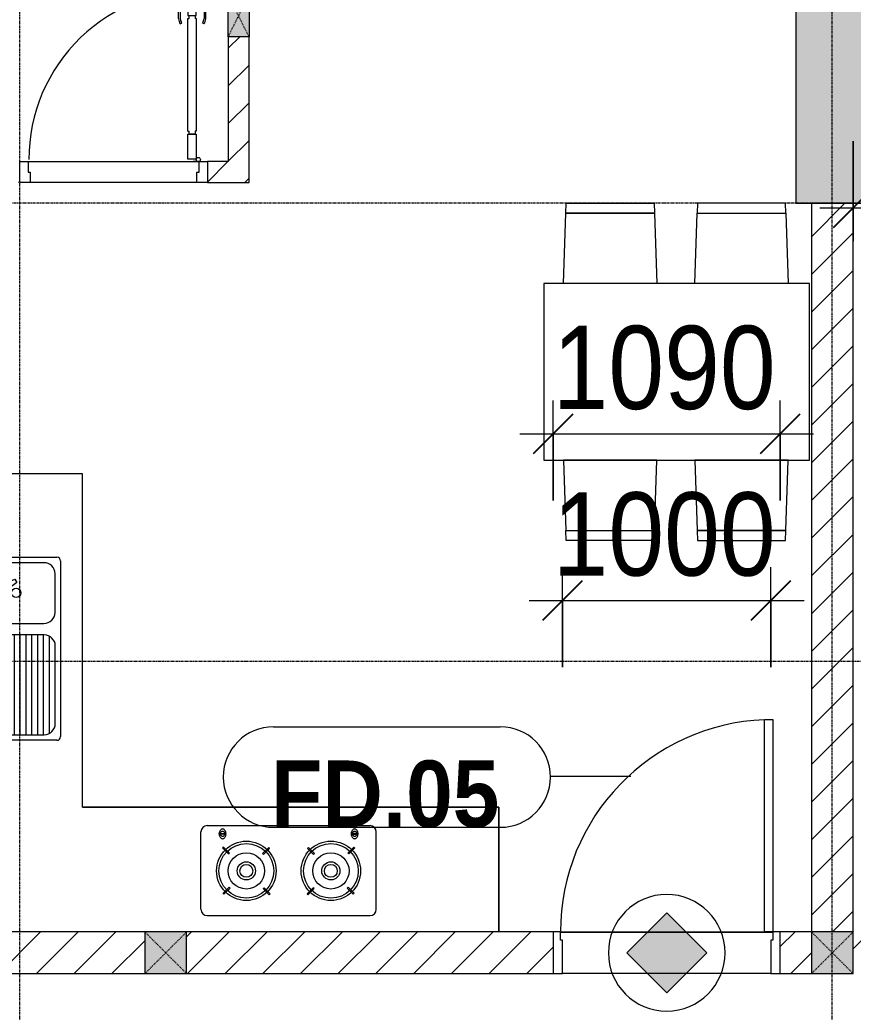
# Model space of a CAD drawing. Header units: millimetres. Extents: x 1591 to 239243, y -15958 to 82755.
# Drawn here: x 150851 to 154851, y 35352 to 40118 of the extents above; entities that cross this region are included whole.
import ezdxf

# ---------------------------------------------------------------- set-up
doc = ezdxf.new("R2010")
doc.units = ezdxf.units.MM
doc.linetypes.add('Dash_2_', pattern=[6, 3, -3])
doc.linetypes.add('Grid Line', pattern=[22.225, 12.7, -3.175, 3.175, -3.175])
for name, color, linetype, lineweight in [('0-1', 250, 'Continuous', 5), ('A-ANNO-DIMS', 211, 'Continuous', 9), ('A-ANNO-DIMS-160', 211, 'Continuous', 9), ('A-ANNO-NOTE', 131, 'Continuous', 9), ('A-DETL-GENF-1', 9, 'Continuous', 9), ('A-DETL-GENF-2', 10, 'Continuous', 9), ('A-DOOR-1', 254, 'Continuous', 9), ('A-DOOR-2', 9, 'Continuous', 9), ('A-DOOR-3', 10, 'Continuous', 9), ('A-DOOR-FRAM-1', 10, 'Continuous', 9), ('A-DOOR-IDEN', 31, 'Continuous', 9), ('A-FLOR-2', 9, 'Continuous', 9), ('A-WALL', 113, 'Continuous', 9), ('A-WALL-1', 253, 'Continuous', 18), ('A-WALL-2', 9, 'Continuous', 9), ('A-WALL-3', 113, 'Continuous', 18), ('A-WALL-PATT-1', 10, 'Continuous', 9), ('A-WALL-PATT-2', 111, 'Continuous', 9), ('I-FURN', 30, 'Continuous', 9), ('I-FURN-1', 254, 'Continuous', 9), ('S-COLS', 52, 'Continuous', 9), ('S-COLS-1', 52, 'Continuous', 5), ('S-COLS-2', 250, 'Continuous', 18), ('S-COLS-4', 254, 'Continuous', 9), ('S-COLS-5', 253, 'Continuous', 18), ('S-COLS-6', 52, 'Continuous', 18), ('S-COLS-HDLN', 52, 'Dash_2_', 9), ('S-COLS-HDLN-1', 9, 'Dash_2_', 9), ('S-GRID-1', 1, 'Grid Line', 9)]:
    doc.layers.add(name, color=color, linetype=linetype, lineweight=lineweight)
doc.styles.add('Arial_B_4', font='arialbd_0.ttf', dxfattribs={"width": 0.9, "height": 320})
doc.styles.add('UTM Avo', font='UTM Avo.ttf', dxfattribs={"width": 0.9, "height": 400})
doc.dimstyles.new('1_Dim_chi_tiet_2_5', dxfattribs={"dimscale": 304.8, "dimtxt": 399.720379, "dimasz": 0.629921, "dimexe": 0.524934, "dimexo": 0.0625, "dimgap": 0.052493, "dimtad": 1, "dimdec": 0, "dimrnd": 5, "dimzin": 0, "dimdsep": 46, "dimtxsty": 'UTM Avo', "dimblk1": 'OBLIQUE', "dimblk2": 'OBLIQUE', "dimsah": 1, "dimcen": 0.09, "dimdle": 0.524934, "dimazin": 0, "dimtfac": 1, "dimtdec": 4, "dimtix": 1, "dimtmove": 0, "dimatfit": 3, "dimfxl": 1.049869, "dimfxlon": 1, "dimtvp": 1, "dimtolj": 1, "dimtzin": 0, "dimarcsym": 2})
pattern_1 = [(45, (0, 0), (-90.50967, 90.50967), [])]
pattern_2 = [(45, (101998.83, 0), (-90.50967, 90.50967), [])]

# ---------------------------------------------------------------- blocks, each defined once
blk = doc.blocks.new('NCV_TKTC_KET CAU_rvt-1-TKCS_MB TẦNG 5')
at = {"layer": 'S-COLS-1'}
blk.add_hatch(color=256, dxfattribs=at).paths.add_polyline_path([(52577.6, 39236.9), (52927.6, 39236.9), (52927.6, 40236.9), (52577.6, 40236.9), (52577.6, 39336.9)])
at = {"layer": 'S-COLS-2'}
for p, q in [((52577.6, 40236.9), (52577.6, 39236.9)), ((52577.6, 39236.9), (52927.6, 39236.9))]:
    blk.add_line(p, q, dxfattribs=at)
blk = doc.blocks.new('RES_BAN AN 1 - RES_BAN AN 1-901196-TKCS_MB TẦNG 5')
at = {"layer": 'I-FURN-1'}
for p, q in [((-425, 0), (-425, -1275)), ((425, 0), (-425, 0)), ((425, -1275), (425, 0)), ((-761.9, -113.5), (-809.6, -115.1)), ((-809.6, -115.1), (-809.6, -536.9)), ((-761.9, -113.5), (-425, -102.3)), ((-761.9, -538.5), (-761.9, -113.5)), ((-761.9, -538.5), (-761.9, -113.5)), ((-425, -102.3), (-425, -549.7)), ((425, -102.3), (425, -549.7)), ((761.9, -113.5), (425, -102.3)), ((761.9, -538.5), (761.9, -113.5)), ((761.9, -113.5), (761.9, -538.5)), ((809.6, -115.1), (761.9, -113.5)), ((809.6, -536.9), (809.6, -115.1)), ((-809.6, -536.9), (-761.9, -538.5)), ((-425, -549.7), (-761.9, -538.5)), ((425, -549.7), (761.9, -538.5)), ((761.9, -538.5), (809.6, -536.9)), ((-809.6, -745.3), (-761.9, -743.8)), ((-809.6, -1167.2), (-809.6, -745.3)), ((-761.9, -743.8), (-425, -732.5)), ((-761.9, -1168.8), (-761.9, -743.8)), ((-761.9, -743.8), (-761.9, -1168.8)), ((-425, -732.5), (-425, -1180)), ((425, -732.5), (425, -1180)), ((761.9, -743.8), (425, -732.5)), ((761.9, -743.8), (809.6, -745.3)), ((761.9, -1168.8), (761.9, -743.8)), ((761.9, -1168.8), (761.9, -743.8)), ((809.6, -745.3), (809.6, -1167.2)), ((-761.9, -1168.8), (-809.6, -1167.2)), ((-425, -1180), (-761.9, -1168.8)), ((425, -1180), (761.9, -1168.8)), ((809.6, -1167.2), (761.9, -1168.8)), ((-425, -1275), (425, -1275))]:
    blk.add_line(p, q, dxfattribs=at)
blk = doc.blocks.new('DOOR_CW_01 CANH MO-PANEL KINH - DIW_01-900x2200-CỬA GỖ VÂN LAMINATE-553375-TKCS_MB TẦNG 5')
at = {"layer": 'A-DETL-GENF-1'}
for p, q in [((-397, -182), (-397, -62)), ((-397, -62), (-357, -62)), ((-357, -62), (-357, -182)), ((-357, -182), (-397, -182)), ((-391, -196), (-391, -182)), ((-391, -182), (-363, -182)), ((-363, -182), (-363, -196)), ((-397, -196), (-391, -196)), ((-397, -738), (-397, -196)), ((-357, -196), (-363, -196)), ((-357, -196), (-357, -738)), ((-433.9, -711.2), (-427.3, -715.8)), ((-320.1, -711.2), (-326.7, -715.8)), ((-442, -737), (-442, -816.5)), ((-434, -799.5), (-434, -737)), ((-397, -738), (-391, -738)), ((-357, -752), (-397, -752)), ((-397, -752), (-397, -872)), ((-391, -752), (-391, -738)), ((-363, -752), (-391, -752)), ((-357, -738), (-363, -738)), ((-363, -738), (-363, -752)), ((-357, -872), (-357, -752)), ((-320, -799.5), (-320, -737)), ((-312, -737), (-312, -816.5)), ((-399, -803.5), (-430, -803.5)), ((-399, -792.2), (-399, -831.8)), ((-397, -792.2), (-399, -792.2)), ((-397, -792.2), (-397, -831.8)), ((-357, -792.2), (-357, -831.8)), ((-357, -792.2), (-355, -792.2)), ((-355, -792.2), (-355, -831.8)), ((-355, -803.5), (-324, -803.5)), ((-399, -820.5), (-438, -820.5)), ((-399, -831.8), (-397, -831.8)), ((-355, -831.8), (-357, -831.8)), ((-355, -820.5), (-316, -820.5)), ((-397, -872), (-357, -872))]:
    blk.add_line(p, q, dxfattribs=at)
blk.add_circle((-407, -60), 10, dxfattribs=at)
for centre, radius, start, end in [((-407, -60), 814, 268, 0), ((-397, -737), 45, 145, 180), ((-357, -737), 45, 360, 35), ((-397, -737), 37, 145, 180), ((-357, -737), 37, 0, 35), ((-430, -799.5), 4, 180, 270), ((-324, -799.5), 4, 270, 0), ((-438, -816.5), 4, 180, 270), ((-316, -816.5), 4, 270, 0)]:
    blk.add_arc(centre, radius, start, end, dxfattribs=at)
at = {"layer": 'A-DOOR-2'}
for p, q in [((-450, -50), (-450, 50)), ((-450, 50), (-400, 50)), ((-400, 50), (-400, 0)), ((400, 0), (400, 50)), ((400, 50), (450, 50)), ((450, 50), (450, -50)), ((-410, 0), (-410, -50)), ((-400, 0), (-410, 0)), ((410, 0), (400, 0)), ((410, -50), (410, 0)), ((-410, -50), (-450, -50)), ((-407, -50), (-382, -50)), ((450, -50), (410, -50))]:
    blk.add_line(p, q, dxfattribs=at)
blk = doc.blocks.new('HE BEP B_ - HE BEP B_-437036-TKCS_MB TẦNG 5')
at = {"layer": 'I-FURN'}
for p, q in [((599.3, -89.3), (1380.9, -89.3)), ((569.3, -491.3), (569.3, -119.3)), ((656.9, -126.5), (689.4, -126.5)), ((656.9, -130.4), (656.9, -126.5)), ((689.4, -130.4), (656.9, -130.4)), ((689.4, -126.5), (689.4, -130.4)), ((1290.8, -126.5), (1290.8, -130.4)), ((1323.3, -126.5), (1290.8, -126.5)), ((1290.8, -130.4), (1323.3, -130.4)), ((1323.3, -130.4), (1323.3, -126.5)), ((1410.9, -491.3), (1410.9, -119.3)), ((677.1, -192.1), (672.7, -196.4)), ((672.7, -196.4), (701.8, -225.6)), ((706.2, -221.2), (677.1, -192.1)), ((701.8, -225.6), (706.2, -221.2)), ((894.6, -194.8), (865.5, -223.9)), ((865.5, -223.9), (869.9, -228.3)), ((869.9, -228.3), (899, -199.2)), ((899, -199.2), (894.6, -194.8)), ((1081.2, -199.2), (1085.6, -194.8)), ((1110.3, -228.3), (1081.2, -199.2)), ((1085.6, -194.8), (1114.7, -223.9)), ((1114.7, -223.9), (1110.3, -228.3)), ((1274, -221.2), (1303.2, -192.1)), ((1278.4, -225.6), (1274, -221.2)), ((1307.6, -196.4), (1278.4, -225.6)), ((1303.2, -192.1), (1307.6, -196.4)), ((675.4, -414), (704.6, -384.9)), ((679.8, -418.4), (675.4, -414)), ((709, -389.3), (679.8, -418.4)), ((704.6, -384.9), (709, -389.3)), ((868.3, -392), (872.7, -387.6)), ((897.4, -421.2), (868.3, -392)), ((872.7, -387.6), (901.8, -416.8)), ((901.8, -416.8), (897.4, -421.2)), ((1107.6, -387.6), (1078.5, -416.8)), ((1078.5, -416.8), (1082.9, -421.2)), ((1082.9, -421.2), (1112, -392)), ((1112, -392), (1107.6, -387.6)), ((1275.7, -384.9), (1271.3, -389.3)), ((1271.3, -389.3), (1300.4, -418.4)), ((1304.8, -414), (1275.7, -384.9)), ((1300.4, -418.4), (1304.8, -414)), ((599.3, -521.3), (1380.9, -521.3))]:
    blk.add_line(p, q, dxfattribs=at)
for centre, radius in [((787.2, -306.6), 142.6), ((787.2, -306.6), 131.3), ((1193, -306.6), 142.6), ((1193, -306.6), 131.3), ((787.2, -306.6), 87.2), ((1193, -306.6), 87.2), ((787.2, -306.6), 43.6), ((787.2, -306.6), 30.9), ((1193, -306.6), 43.6), ((1193, -306.6), 30.9)]:
    blk.add_circle(centre, radius, dxfattribs=at)
for centre, radius, start, end in [((599.3, -119.3), 30, 90, 180), ((1380.9, -119.3), 30, 360, 90), ((690.4, -128.8), 33.5, 163.9419, 180), ((690.4, -128.8), 33.5, 180, 196.0581), ((681.9, -126.4), 24.7, 145.204, 163.9419), ((681.9, -131.3), 24.7, 196.0581, 214.796), ((673.1, -128.4), 11.6, 9.7177, 170.2823), ((673.1, -128.4), 11.6, 189.9102, 350.0898), ((676.6, -122.6), 18.1, 120.7976, 145.204), ((673.2, -116.9), 11.5, 90, 120.7976), ((673.2, -116.9), 11.5, 59.2024, 90), ((669.8, -122.6), 18.1, 34.796, 59.2024), ((664.4, -126.4), 24.7, 16.0581, 34.796), ((664.4, -131.3), 24.7, 325.204, 343.9419), ((655.9, -128.8), 33.5, 0, 16.0581), ((655.9, -128.8), 33.5, 343.9419, 0), ((1324.3, -128.8), 33.5, 163.9419, 180), ((1324.3, -128.8), 33.5, 180, 196.0581), ((1315.8, -126.4), 24.7, 145.204, 163.9419), ((1315.8, -131.3), 24.7, 196.0581, 214.796), ((1310.5, -122.6), 18.1, 120.7976, 145.204), ((1307.2, -128.4), 11.6, 9.7177, 170.2823), ((1307.2, -128.4), 11.6, 189.9102, 350.0898), ((1307.1, -116.9), 11.5, 90, 120.7976), ((1307.1, -116.9), 11.5, 59.2024, 90), ((1303.7, -122.6), 18.1, 34.796, 59.2024), ((1298.3, -126.4), 24.7, 16.0581, 34.796), ((1298.3, -131.3), 24.7, 325.204, 343.9419), ((1289.8, -128.8), 33.5, 0, 16.0581), ((1289.8, -128.8), 33.5, 343.9419, 0), ((676.6, -135), 18.1, 214.796, 239.2024), ((673.2, -140.7), 11.5, 239.2024, 270), ((673.2, -140.7), 11.5, 270, 300.7976), ((669.8, -135), 18.1, 300.7976, 325.204), ((1310.5, -135), 18.1, 214.796, 239.2024), ((1307.1, -140.7), 11.5, 239.2024, 270), ((1307.1, -140.7), 11.5, 270, 300.7976), ((1303.7, -135), 18.1, 300.7976, 325.204), ((599.3, -491.3), 30, 180, 270), ((1380.9, -491.3), 30, 270, 360)]:
    blk.add_arc(centre, radius, start, end, dxfattribs=at)
at = {"layer": 'I-FURN-1'}
for p, q in [((0, 1600), (-600, 1600)), ((0, 1600), (-600, 1600)), ((0, 0), (0, 1600)), ((0, 0), (0, 1600)), ((-478.1, 1200), (-121.9, 1200)), ((-495.6, 337.9), (-495.6, 1182.5)), ((-184.4, 1173.3), (-371.1, 1173.3)), ((-104.4, 1182.5), (-104.4, 337.9)), ((-424.5, 1120), (-424.5, 934.5)), ((-131.1, 934.5), (-131.1, 1120)), ((-444.4, 1042.1), (-323.5, 1093.7)), ((-314.6, 1078.3), (-419.7, 999.4)), ((-323.5, 1093.7), (-314.6, 1078.3)), ((-453.5, 1016.6), (-446.4, 1004.2)), ((-371.1, 881.2), (-184.4, 881.2)), ((-410.2, 351.9), (-410.2, 822.3)), ((-183.5, 827.2), (-388, 827.2)), ((-382.2, 347.1), (-382.2, 827.2)), ((-354.2, 347.1), (-354.2, 827.2)), ((-326.2, 347.1), (-326.2, 827.2)), ((-298.2, 347.1), (-298.2, 827.2)), ((-270.2, 347.1), (-270.2, 827.2)), ((-242.2, 347.1), (-242.2, 827.2)), ((-214.2, 347.1), (-214.2, 827.2)), ((-186.2, 347.1), (-186.2, 827.2)), ((-158.2, 353.5), (-158.2, 820.8)), ((-441.3, 773.8), (-441.3, 400.4)), ((-130.2, 400.4), (-130.2, 773.8)), ((-388, 347.1), (-183.5, 347.1)), ((-121.9, 320.4), (-478.1, 320.4)), ((2000, 0), (0, 0)), ((0, 0), (2000, 0)), ((2000, -600), (2000, 0)), ((2000, 0), (2000, -600))]:
    blk.add_line(p, q, dxfattribs=at)
for centre, radius in [((-451.1, 1068.2), 17.8), ((-317.8, 1028.4), 22.2), ((-451.1, 961.5), 17.8)]:
    blk.add_circle(centre, radius, dxfattribs=at)
for centre, radius, start, end in [((-478.1, 1182.5), 17.5, 90, 180), ((-121.9, 1182.5), 17.5, 0, 90), ((-371.1, 1120), 53.3, 90, 180), ((-184.4, 1120), 53.3, 360, 90), ((-438.1, 1025.5), 17.8, 110.5379, 209.9521), ((-431, 1013.1), 17.8, 209.9521, 309.4618), ((-371.1, 934.5), 53.3, 180, 270), ((-184.4, 934.5), 53.3, 270, 360), ((-388, 773.8), 53.3, 90, 180), ((-183.5, 773.8), 53.3, 360, 90), ((-388, 400.4), 53.3, 180, 270), ((-183.5, 400.4), 53.3, 270, 360), ((-478.1, 337.9), 17.5, 180, 270), ((-121.9, 337.9), 17.5, 270, 0)]:
    blk.add_arc(centre, radius, start, end, dxfattribs=at)
blk = doc.blocks.new('G1_SOF - BO TRU - 100x200-746114-TKCS_MB TẦNG 5')
at = {"layer": 'S-COLS'}
blk.add_hatch(color=256, dxfattribs=at).paths.add_polyline_path([(50, -100), (50, 100), (-50, 100), (-50, -100)])
at = {"layer": 'S-COLS-5'}
for p, q in [((-50, 100), (50, 100)), ((-50, -100), (-50, 100)), ((50, 100), (50, -100)), ((50, -100), (-50, -100))]:
    blk.add_line(p, q, dxfattribs=at)
at = {"layer": 'S-COLS-HDLN-1'}
for p, q in [((50, -100), (-50, 100)), ((-50, -100), (50, 100))]:
    blk.add_line(p, q, dxfattribs=at)
blk = doc.blocks.new('NCV_TKTC_TANG 5_rvt-1-TKCS_MB TẦNG 5')
at = {"layer": 'A-WALL-PATT-1'}
h = blk.add_hatch(dxfattribs=at)
h.set_pattern_fill('FP_1', color=256, style=0, pattern_type=2)
h.set_pattern_definition(pattern_1)
h.paths.add_polyline_path([(49952.6, 39436.9), (49952.6, 40036.9), (49852.6, 40036.9), (49852.6, 39436.9), (49877.6, 39436.9)])
h.paths.add_polyline_path([(49852.6, 40236.9), (49952.6, 40236.9), (49952.6, 43336.9), (49852.6, 43336.9), (49852.6, 40548.4)])
h = blk.add_hatch(dxfattribs=at)
h.set_pattern_fill('FP_1', color=256, style=0, pattern_type=2)
h.set_pattern_definition(pattern_1)
h.paths.add_polyline_path([(48052.6, 39336.9), (48852.6, 39336.9), (48852.6, 39436.9), (47452.6, 39436.9), (47452.6, 39336.9), (47502.9, 39336.9)])
h.paths.add_polyline_path([(49952.6, 39336.9), (49952.6, 39436.9), (49752.6, 39436.9), (49752.6, 39336.9), (49852.6, 39336.9)])
at = {"layer": 'A-FLOR-2'}
for p, q in [((48892.6, 39436.9), (49712.6, 39436.9)), ((49702.6, 39336.9), (48902.6, 39336.9)), ((51447.6, 35736.9), (52467.6, 35736.9))]:
    blk.add_line(p, q, dxfattribs=at)
at = {"layer": 'A-WALL-1'}
for p, q in [((49852.6, 40036.9), (49852.6, 39436.9)), ((49952.6, 39436.9), (49952.6, 40036.9)), ((49852.6, 39436.9), (49752.6, 39436.9)), ((49952.6, 39336.9), (49952.6, 39436.9)), ((49752.6, 39336.9), (49952.6, 39336.9))]:
    blk.add_line(p, q, dxfattribs=at)
at = {"layer": 'A-WALL-2'}
for p, q in [((48892.6, 39436.9), (49712.6, 39436.9)), ((49702.6, 39336.9), (48902.6, 39336.9))]:
    blk.add_line(p, q, dxfattribs=at)
at = {"layer": 'A-DOOR-1', "rotation": 180}
blk.add_blockref('DOOR_CW_01 CANH MO-PANEL KINH - DIW_01-900x2200-CỬA GỖ VÂN LAMINATE-553375-TKCS_MB TẦNG 5', (49302.6, 39386.9), dxfattribs=at)
at = {"layer": 'I-FURN-1', "rotation": 270.0000000000001}
blk.add_blockref('RES_BAN AN 1 - RES_BAN AN 1-901196-TKCS_MB TẦNG 5', (52642.6, 38427.4), dxfattribs=at)
at = {"layer": 'I-FURN-1'}
blk.add_blockref('HE BEP B_ - HE BEP B_-437036-TKCS_MB TẦNG 5', (49152.6, 36337.4), dxfattribs=at)
at = {"layer": 'S-COLS-4'}
blk.add_blockref('G1_SOF - BO TRU - 100x200-746114-TKCS_MB TẦNG 5', (49902.6, 40136.9), dxfattribs=at)
blk = doc.blocks.new('G1_SOF - BO TRU - 200x200-3055083-TKCS_MB TẦNG 5')
at = {"layer": 'S-COLS'}
blk.add_hatch(color=256, dxfattribs=at).paths.add_polyline_path([(100, -100), (100, 100), (-100, 100), (-100, -100), (8.4, -100)])
at = {"layer": 'S-COLS-6'}
for p, q in [((100, 100), (-100, 100)), ((-100, 100), (-100, -100)), ((100, -100), (100, 100)), ((-100, -100), (100, -100))]:
    blk.add_line(p, q, dxfattribs=at)
at = {"layer": 'S-COLS-HDLN'}
for p, q in [((100, 100), (-100, -100)), ((-100, 100), (100, -100))]:
    blk.add_line(p, q, dxfattribs=at)
blk = doc.blocks.new('FD_05 - FD_05-1000x2200mm-835434-TKCS_MB TẦNG 5')
at = {"layer": 'A-DETL-GENF-2'}
for p, q in [((470, 100), (470, 1120)), ((470, 1120), (510, 1120)), ((510, 1120), (510, 100)), ((510, 100), (470, 100))]:
    blk.add_line(p, q, dxfattribs=at)
blk.add_arc((510, 100), 1020, 92.2475, 180, dxfattribs=at)
at = {"layer": 'A-DOOR-FRAM-1'}
for p, q in [((-510, 100), (-545, 100)), ((-545, 100), (-545, -100)), ((-510, 60), (-510, 100)), ((545, 100), (510, 100)), ((510, 100), (510, 60)), ((545, -100), (545, 100)), ((-500, 60), (-510, 60)), ((-500, -100), (-500, 60)), ((510, 60), (500, 60)), ((500, 60), (500, -100)), ((-545, -100), (-500, -100)), ((500, -100), (545, -100))]:
    blk.add_line(p, q, dxfattribs=at)
blk = doc.blocks.new('DIMBLOCK44-TKCS_MB TẦNG 5')
at = {"layer": 'A-ANNO-DIMS-160'}
for p, q in [((154851.4, 39534.8), (154851.4, 39054.8)), ((154851.4, 39214.8), (154851.4, 39534.8)), ((162851.4, 39534.8), (162851.4, 39054.8)), ((162851.4, 39214.8), (162851.4, 39534.8)), ((154691.4, 39214.8), (163011.4, 39214.8))]:
    blk.add_line(p, q, dxfattribs=at)
at = {"layer": 'A-ANNO-DIMS-160', "lineweight": 25}
for p, q in [((154851.4, 39214.8), (154947.4, 39310.8)), ((162851.4, 39214.8), (162947.4, 39310.8)), ((154851.4, 39214.8), (154755.4, 39118.8)), ((162851.4, 39214.8), (162755.4, 39118.8))]:
    blk.add_line(p, q, dxfattribs=at)
at = {"layer": 'A-ANNO-DIMS-160', "color": 0, "insert": (158303.6, 39734.4), "char_height": 400, "width": 1314.636, "attachment_point": 1, "line_spacing_factor": 1.110334, "style": 'UTM Avo'}
blk.add_mtext('8000', dxfattribs=at)
blk = doc.blocks.new('_Oblique')
at = {"color": 0, "linetype": 'ByBlock', "lineweight": -2}
blk.add_line((-0.5, -0.5), (0.5, 0.5), dxfattribs=at)
blk = doc.blocks.new('DIMBLOCK101-TKCS_MB TẦNG 5')
at = {"layer": 'A-ANNO-DIMS-160'}
for p, q in [((153411.4, 37809.1), (153411.4, 38289.1)), ((154501.4, 37809.1), (154501.4, 38289.1)), ((153251.4, 38129.1), (154661.4, 38129.1)), ((153411.4, 38129.1), (153411.4, 37809.1)), ((154501.4, 38129.1), (154501.4, 37809.1))]:
    blk.add_line(p, q, dxfattribs=at)
at = {"layer": 'A-ANNO-DIMS-160', "lineweight": 25}
for p, q in [((153411.4, 38129.1), (153507.4, 38225.1)), ((154501.4, 38129.1), (154597.4, 38225.1)), ((153411.4, 38129.1), (153315.4, 38033.1)), ((154501.4, 38129.1), (154405.4, 38033.1))]:
    blk.add_line(p, q, dxfattribs=at)
at = {"layer": 'A-ANNO-DIMS-160', "color": 0, "insert": (153408.6, 38648.7), "char_height": 400, "width": 1314.636, "attachment_point": 1, "line_spacing_factor": 1.110334, "style": 'UTM Avo'}
blk.add_mtext('1090', dxfattribs=at)
blk = doc.blocks.new('DIMBLOCK147-TKCS_MB TẦNG 5')
at = {"layer": 'A-ANNO-DIMS-160'}
for p, q in [((153456.4, 37009.1), (153456.4, 37489.1)), ((154456.4, 37009.1), (154456.4, 37489.1)), ((153296.4, 37329.1), (154616.4, 37329.1)), ((153456.4, 37329.1), (153456.4, 37009.1)), ((154456.4, 37329.1), (154456.4, 37009.1))]:
    blk.add_line(p, q, dxfattribs=at)
at = {"layer": 'A-ANNO-DIMS-160', "lineweight": 25}
for p, q in [((153456.4, 37329.1), (153552.4, 37425.1)), ((154456.4, 37329.1), (154552.4, 37425.1)), ((153456.4, 37329.1), (153360.4, 37233.1)), ((154456.4, 37329.1), (154360.4, 37233.1))]:
    blk.add_line(p, q, dxfattribs=at)
at = {"layer": 'A-ANNO-DIMS-160', "color": 0, "insert": (153408.6, 37848.7), "char_height": 400, "width": 1314.636, "attachment_point": 1, "line_spacing_factor": 1.110334, "style": 'UTM Avo'}
blk.add_mtext('1000', dxfattribs=at)
blk = doc.blocks.new('STN_Door Tag - STN_Door Tag-1788670-TKCS_MB TẦNG 5')
at = {"layer": 'A-DOOR-IDEN'}
for p, q in [((-3.37, 1.495), (3.431, 1.495)), ((-3.37, -1.524), (3.431, -1.524))]:
    blk.add_line(p, q, dxfattribs=at)
for centre, start, end in [((-3.37, -0.015), 90, 270), ((3.431, -0.015), 270, 90)]:
    blk.add_arc(centre, 1.509, start, end, dxfattribs=at)
blk = doc.blocks.new('HDNDCT_GHI CHÚ CỬA CHỐNG CHÁY EI30 - HDNDCT_GHI CHÚ CỬA CHỐNG CHÁY EI30-2461928-TKCS_MB TẦNG 5')
at = {"layer": 'A-ANNO-NOTE'}
blk.add_hatch(color=256, dxfattribs=at).paths.add_polyline_path([(-1.2, 0), (0, 1.2), (1.2, 0), (0, -1.2)])
for p, q in [((0, 1.2), (-1.2, 0)), ((1.2, 0), (0, 1.2)), ((-1.2, 0), (0, -1.2)), ((0, -1.2), (1.2, 0))]:
    blk.add_line(p, q, dxfattribs=at)
for start, end in [(360, 180), (180, 360)]:
    blk.add_arc((0, 0), 1.75, start, end, dxfattribs=at)

msp = doc.modelspace()

# ---------------------------------------------------------------- hatches: boundary and pattern name
at = {"layer": 'A-WALL-PATT-2'}
h = msp.add_hatch(dxfattribs=at)
h.set_pattern_fill('FP_1', color=256, style=0, pattern_type=2)
h.set_pattern_definition(pattern_2)
h.paths.add_polyline_path([(154651.5, 35737.4), (154851.4, 35737.4), (154851.4, 39236.9), (154651.4, 39236.9), (154651.4, 35737.4)])
h = msp.add_hatch(dxfattribs=at)
h.set_pattern_fill('FP_1', color=256, style=0, pattern_type=2)
h.set_pattern_definition(pattern_2)
h.paths.add_polyline_path([(146651.5, 35537.4), (151451.7, 35537.4), (151451.7, 35737.4), (146651.5, 35736.9), (146651.5, 35554)])
h.paths.add_polyline_path([(161091.4, 35537.4), (162851.4, 35537.4), (162851.4, 35737.4), (161091.4, 35736.9), (161091.4, 35697.4)])
h.paths.add_polyline_path([(179070.6, 35537.4), (179251.4, 35537.4), (179251.4, 35737.4), (176251.7, 35736.9), (176251.7, 35537.4)])
h.paths.add_polyline_path([(159860.9, 35537.4), (160001.4, 35537.4), (160001.4, 35737.4), (158651.4, 35736.9), (158651.4, 35537.4), (159851.4, 35537.4)])
h.paths.add_polyline_path([(166151.4, 35537.4), (167851.7, 35537.4), (167851.7, 35737.4), (163051.4, 35736.9), (163051.4, 35537.4), (166051.4, 35537.4)])
h.paths.add_polyline_path([(158451.4, 35537.4), (158451.4, 35737.4), (154851.5, 35736.9), (154851.5, 35537.4), (158114.3, 35537.4)])
h.paths.add_polyline_path([(176051.7, 35537.4), (176051.7, 35737.4), (174101.4, 35736.9), (174101.4, 35537.4), (175846.5, 35537.4)])
h.paths.add_polyline_path([(151651.7, 35537.4), (153411.4, 35537.4), (153411.4, 35737.4), (151651.7, 35736.9), (151651.7, 35685.3)])
h.paths.add_polyline_path([(173011.4, 35537.4), (173011.4, 35737.4), (171251.5, 35736.9), (171251.5, 35537.4), (172622.5, 35537.4)])
h.paths.add_polyline_path([(154651.5, 35537.4), (154650.6, 35737.4), (154501.4, 35736.9), (154501.4, 35537.4), (154651.4, 35537.4)])
h.paths.add_polyline_path([(170976.4, 35537.4), (171051.5, 35537.4), (171051.4, 35737.4), (169291.4, 35736.9), (169291.4, 35537.4), (170457, 35537.4)])
h.paths.add_polyline_path([(168051.7, 35537.4), (168201.4, 35537.4), (168201.4, 35737.4), (168051.7, 35736.9), (168051.7, 35543.2)])

# ---------------------------------------------------------------- linework, layer by layer
at = {"layer": 'A-DOOR-IDEN'}
msp.add_line((153784.1, 36483.3), (153399, 36483.2), dxfattribs=at)
at = {"layer": 'A-WALL'}
for p, q in [((153446.4, 35737.4), (154466.4, 35737.4)), ((154456.4, 35537.4), (153456.4, 35537.4))]:
    msp.add_line(p, q, dxfattribs=at)
at = {"layer": 'A-WALL-3'}
for p, q in [((154651.4, 39236.9), (154651.4, 35737.4)), ((154851.4, 39236.9), (154651.4, 39236.9)), ((154851.4, 35737.4), (154851.4, 39236.9)), ((151451.7, 35737.4), (146651.5, 35737.4)), ((153411.4, 35737.4), (151651.7, 35737.4)), ((154651.4, 35737.4), (154501.4, 35737.4)), ((146651.5, 35537.4), (151451.7, 35537.4)), ((151651.7, 35537.4), (153411.4, 35537.4)), ((154501.4, 35537.4), (154651.5, 35537.4))]:
    msp.add_line(p, q, dxfattribs=at)
at = {"layer": 'S-GRID-1'}
for p, q in [((150851.4, 19118.3), (150851.4, 76659.6)), ((154751.4, 19118.3), (154751.4, 76659.6)), ((229978.4, 39236.9), (136410.9, 39236.9)), ((229978.4, 37036.9), (136410.9, 37036.9))]:
    msp.add_line(p, q, dxfattribs=at)

# ---------------------------------------------------------------- block references
at = {"layer": '0-1'}
for name in ['NCV_TKTC_KET CAU_rvt-1-TKCS_MB TẦNG 5', 'NCV_TKTC_TANG 5_rvt-1-TKCS_MB TẦNG 5']:
    msp.add_blockref(name, (101998.8, 0), dxfattribs=at)
at = {"layer": 'A-ANNO-NOTE', "xscale": 160, "yscale": 160, "zscale": 160}
msp.add_blockref('HDNDCT_GHI CHÚ CỬA CHỐNG CHÁY EI30 - HDNDCT_GHI CHÚ CỬA CHỐNG CHÁY EI30-2461928-TKCS_MB TẦNG 5', (153956.4, 35637.4), dxfattribs=at)
at = {"layer": 'A-DOOR-3'}
msp.add_blockref('FD_05 - FD_05-1000x2200mm-835434-TKCS_MB TẦNG 5', (153956.4, 35637.4), dxfattribs=at)
at = {"layer": 'A-DOOR-IDEN', "xscale": 159.9999999999999, "yscale": 159.9999999999999, "zscale": 159.9999999999999}
msp.add_blockref('STN_Door Tag - STN_Door Tag-1788670-TKCS_MB TẦNG 5', (152608.5, 36483.9), dxfattribs=at)
at = {"layer": 'S-COLS'}
for p in [(151551.7, 35637.4), (154751.5, 35637.4)]:
    msp.add_blockref('G1_SOF - BO TRU - 200x200-3055083-TKCS_MB TẦNG 5', p, dxfattribs=at)

# ---------------------------------------------------------------- texts
at = {"layer": 'A-DOOR-IDEN', "insert": (152605.3, 36398.6), "char_height": 320, "width": 1124.64, "attachment_point": 5, "line_spacing_factor": 0.936439, "style": 'Arial_B_4'}
msp.add_mtext('\\pt7.2,14.4,21.6,28.8,36,43.2,50.4,57.6,64.8,72,79.2,86.4,93.6,100.8,108,115.2,122.4,129.6,136.8,144,151.2,158.4,165.6,172.8,180,187.2,194.4,201.6,208.8,216,223.2,230.4;FD.05', dxfattribs=at)

# ---------------------------------------------------------------- dimensions: what is measured, and where the dimension line sits
at = {"layer": 'A-ANNO-DIMS'}
for base, p1, p2, override, picture, middle in [((162851.4, 39214.8), (154851.4, 39534.8), (162851.4, 39534.8), {"dimpost": '<>', "dimfxl": 8000}, 'DIMBLOCK44-TKCS_MB TẦNG 5', (158851.4, 39437.8)), ((154501.4, 38129.1), (153411.4, 37809.1), (154501.4, 37809.1), {"dimpost": '<>', "dimfxl": 1090}, 'DIMBLOCK101-TKCS_MB TẦNG 5', (153956.4, 38352.1)), ((154456.4, 37329.1), (153456.4, 37009.1), (154456.4, 37009.1), {"dimpost": '<>', "dimfxl": 1000}, 'DIMBLOCK147-TKCS_MB TẦNG 5', (153956.4, 37552.1))]:
    dim = msp.add_linear_dim(base=base, p1=p1, p2=p2, dimstyle='1_Dim_chi_tiet_2_5', override=override, dxfattribs=at)
    dim.commit()
    dim.dimension.update_dxf_attribs({"geometry": picture, "text_midpoint": middle})

doc.saveas('drawing.dxf')
